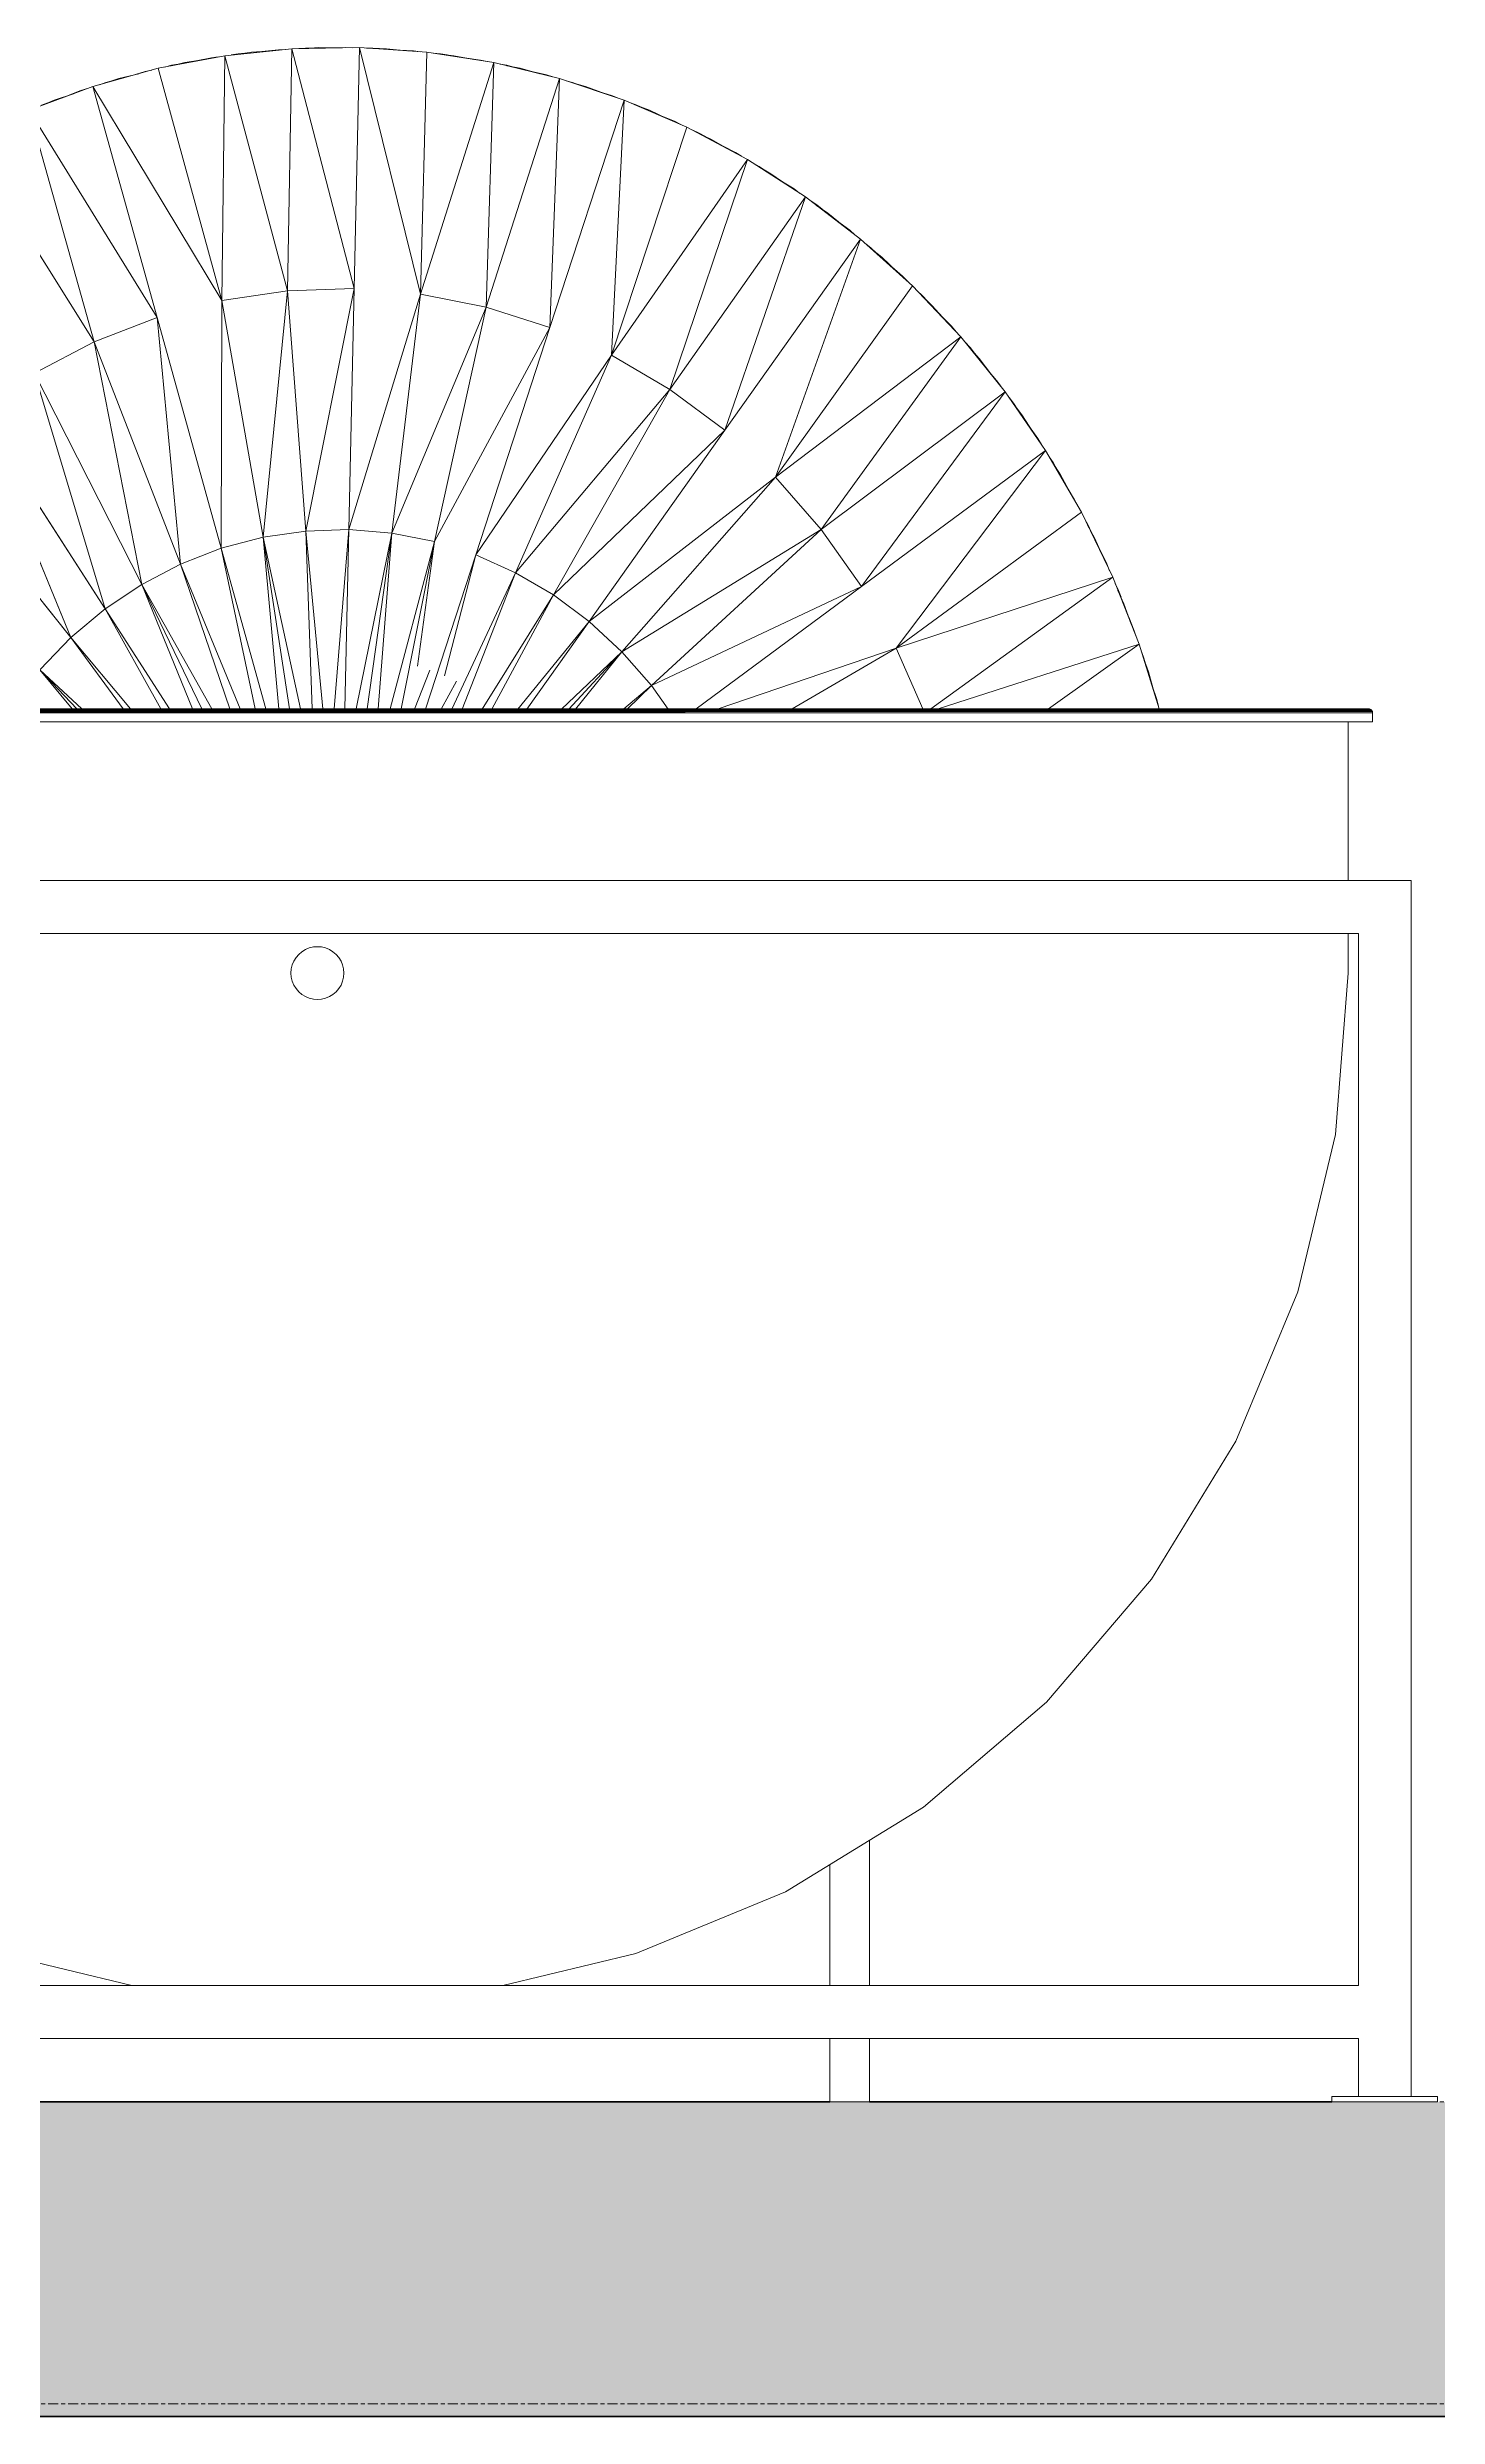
# Model space of a CAD drawing. Header units: centimetres. Extents: x 710 to 12582, y -437 to 1921.
# Drawn here: x 1949.2 to 2170.1, y 44 to 420.4 of the extents above; entities that cross this region are included whole.
import ezdxf

# ---------------------------------------------------------------- set-up
doc = ezdxf.new("R2010")
doc.units = ezdxf.units.CM
doc.linetypes.add('Centre', pattern=[3.175, 0.635, -0.475, 1.59, -0.475])
for name, color, linetype, lineweight in [('A-FLOR', 7, 'Continuous', 9), ('A-FLOR-LEVL', 7, 'Continuous', 9), ('A-FLOR-PATT', 7, 'Continuous', 35), ('M-EQPM', 7, 'Continuous', 9)]:
    doc.layers.add(name, color=color, linetype=linetype, lineweight=lineweight)
doc.styles.add('Arial', font='arial.ttf', dxfattribs={"height": 0.084})

# ---------------------------------------------------------------- blocks, each defined once
blk = doc.blocks.new('PQ_RVR_EST-01_ZZ_ZZ_MO_T_A_rvt-1-Sección 4')
at = {"layer": 'A-FLOR-PATT', "lineweight": 9, "true_color": 0x9a9a9a}
blk.add_hatch(color=253, dxfattribs=at).paths.add_polyline_path([(6813.97, 44), (6815.08, 44), (6815.08, 94), (3797.22, 94), (3797.22, 93.83), (3792.18, 93.83), (3792.18, 94), (3778.93, 94), (3778.93, 93.83), (3773.89, 93.83), (3773.89, 94), (3758.58, 94), (3758.58, 93.83), (3753.54, 93.83), (3753.54, 94), (3740.29, 94), (3740.29, 93.83), (3735.25, 93.83), (3735.25, 94), (1308.34, 94), (1308.34, 44), (6713.97, 44)])
at = {"layer": 'A-FLOR', "lineweight": 35}
for p, q in [((2073.58, 94), (1830.95, 94)), ((2153.34, 94), (2079.88, 94)), ((1308.34, 44), (6713.97, 44))]:
    blk.add_line(p, q, dxfattribs=at)
blk = doc.blocks.new('EQ-01-005 - EQ-01-005_dwg_Agrupar_797-1507035-Sección 4')
at = {"layer": 'M-EQPM', "color": 251, "true_color": 0x666666}
for p, q in [((2079.88, 135.59), (2079.88, 112.48)), ((2079.88, 135.59), (2079.88, 112.48)), ((2079.88, 135.59), (2079.88, 112.48)), ((2073.58, 131.73), (2073.58, 112.48)), ((2073.58, 131.73), (2073.58, 112.48)), ((2073.58, 112.48), (2073.58, 131.73)), ((2073.58, 104.08), (2073.58, 94)), ((2073.58, 104.08), (2073.58, 94)), ((2079.88, 104.08), (2079.88, 94)), ((2079.88, 104.08), (2079.88, 94)), ((2079.88, 104.08), (2079.88, 94)), ((2079.88, 94), (2073.58, 94)), ((2079.88, 94), (2073.58, 94))]:
    blk.add_line(p, q, dxfattribs=at)
at = {"layer": 'M-EQPM', "color": 251, "true_color": 0x666666, "flags": 128}
blk.add_lwpolyline([(2079.88, 94), (2073.58, 94), (2073.58, 104.08)], dxfattribs=at)
blk = doc.blocks.new('EQ-01-005 - EQ-01-005_dwg_Agrupar_356-1507029-Sección 4')
at = {"layer": 'M-EQPM', "color": 251, "true_color": 0x656565}
for p, q in [((2165.94, 288.04), (1818.35, 288.04)), ((2165.94, 288.04), (1818.35, 288.04)), ((2165.94, 288.04), (2165.94, 94.84)), ((2165.94, 94.84), (2165.94, 288.04)), ((2157.54, 279.64), (1826.75, 279.64)), ((2157.54, 112.48), (2157.54, 279.64)), ((2157.54, 279.64), (2157.54, 112.48)), ((2157.54, 112.48), (1826.75, 112.48)), ((2157.54, 104.08), (1826.75, 104.08)), ((1826.75, 104.08), (2157.54, 104.08)), ((2157.54, 104.08), (2157.54, 94.84)), ((2157.54, 104.08), (2157.54, 94.84)), ((2170.14, 94.84), (2153.34, 94.84)), ((2153.34, 94.84), (2153.34, 94)), ((2153.34, 94.84), (2170.14, 94.84)), ((2170.14, 94.84), (2170.14, 94)), ((2153.34, 94), (2170.14, 94)), ((2153.34, 94), (2170.14, 94))]:
    blk.add_line(p, q, dxfattribs=at)
at = {"layer": 'M-EQPM', "color": 251, "true_color": 0x656565, "flags": 128}
for points in [[(2165.94, 94.84), (2165.94, 288.04), (1818.35, 288.04), (1818.35, 94.84)], [(1826.75, 112.48), (2157.54, 112.48), (1826.75, 112.48), (1826.75, 279.64), (2157.54, 279.64), (2157.54, 112.48)], [(2157.54, 279.64), (1826.75, 279.64), (1826.75, 112.48)], [(1826.75, 104.08), (1826.75, 94.84), (1826.75, 104.08), (2157.54, 104.08), (2157.54, 94.84)], [(2170.14, 94), (2170.14, 94.84), (2153.34, 94.84), (2153.34, 94)], [(2153.34, 94.84), (2153.34, 94), (2170.14, 94), (2170.14, 94.84)]]:
    blk.add_lwpolyline(points, dxfattribs=at)
blk = doc.blocks.new('EQ-01-005 - EQ-01-005_dwg_Agrupar_357-1507030-Sección 4')
at = {"layer": 'M-EQPM', "color": 253, "true_color": 0x999999}
for p, q in [((2159.13, 315.34), (1896.67, 315.34)), ((1896.67, 315.34), (2159.13, 315.34)), ((2159.24, 315.33), (1896.67, 315.33)), ((2159.34, 315.31), (1896.67, 315.31)), ((2159.44, 315.27), (1896.67, 315.27)), ((2159.53, 315.21), (1896.67, 315.21)), ((2159.13, 315.17), (1896.67, 315.17)), ((2159.61, 315.14), (1896.67, 315.14)), ((2159.68, 315.06), (1896.67, 315.06)), ((2159.73, 314.97), (1896.67, 314.97)), ((2159.77, 314.88), (1896.67, 314.88)), ((2159.81, 314.67), (1896.67, 314.83)), ((2159.81, 314.67), (1896.67, 314.75)), ((2159.81, 314.67), (1896.67, 314.67)), ((1896.67, 313.24), (2159.81, 313.24)), ((2155.94, 313.24), (2155.94, 288.04)), ((2155.94, 313.24), (2155.94, 288.04)), ((2155.94, 313.24), (2155.94, 288.04)), ((2159.24, 315.33), (2159.13, 315.34)), ((2159.19, 315.17), (2159.13, 315.17)), ((2159.19, 315.17), (2159.24, 315.16)), ((2159.34, 315.31), (2159.24, 315.33)), ((2159.24, 315.33), (2159.34, 315.31)), ((2159.44, 315.27), (2159.34, 315.31)), ((2159.53, 315.21), (2159.44, 315.27)), ((2159.61, 315.14), (2159.53, 315.21)), ((2159.68, 315.06), (2159.61, 315.14)), ((2159.61, 315.14), (2159.68, 315.06)), ((2159.73, 314.97), (2159.68, 315.06)), ((2159.68, 315.06), (2159.73, 314.97)), ((2159.77, 314.88), (2159.73, 314.97)), ((2159.73, 314.97), (2159.77, 314.88)), ((2159.8, 314.77), (2159.77, 314.88)), ((2159.81, 314.67), (2159.77, 314.88)), ((2159.77, 314.88), (2159.8, 314.77)), ((2159.8, 314.77), (2159.81, 314.67)), ((2159.8, 314.77), (2159.81, 314.67)), ((2159.81, 314.67), (2159.81, 313.24)), ((2159.81, 313.24), (2159.81, 314.67)), ((2155.94, 279.64), (2155.94, 273.34)), ((2155.94, 279.64), (2155.94, 273.34)), ((1988.4, 275.25), (1988.15, 274.64)), ((1988.15, 274.64), (1988.4, 275.25)), ((1988.74, 275.81), (1988.4, 275.25)), ((1988.74, 275.81), (1988.4, 275.25)), ((1989.17, 276.31), (1988.74, 275.81)), ((1989.67, 276.74), (1989.17, 276.31)), ((1989.17, 276.31), (1989.67, 276.74)), ((1989.67, 276.74), (1989.17, 276.31)), ((1990.24, 277.08), (1989.67, 276.74)), ((1990.84, 277.33), (1990.24, 277.08)), ((1990.24, 277.08), (1990.84, 277.33)), ((1990.84, 277.33), (1990.24, 277.08)), ((1991.49, 277.49), (1990.84, 277.33)), ((1992.14, 277.54), (1991.49, 277.49)), ((1992.14, 277.54), (1991.49, 277.49)), ((1991.49, 277.49), (1992.14, 277.54)), ((1992.8, 277.49), (1992.14, 277.54)), ((1993.44, 277.33), (1992.8, 277.49)), ((1994.05, 277.08), (1993.44, 277.33)), ((1993.44, 277.33), (1994.05, 277.08)), ((1994.61, 276.74), (1994.05, 277.08)), ((1995.11, 276.31), (1994.61, 276.74)), ((1995.11, 276.31), (1994.61, 276.74)), ((1994.61, 276.74), (1995.11, 276.31)), ((1995.54, 275.81), (1995.11, 276.31)), ((1995.89, 275.25), (1995.54, 275.81)), ((1996.14, 274.64), (1995.89, 275.25)), ((1987.99, 274), (1987.94, 273.34)), ((1987.99, 272.68), (1987.94, 273.34)), ((1987.99, 272.68), (1987.94, 273.34)), ((1988.15, 274.64), (1987.99, 274)), ((1987.99, 274), (1988.15, 274.64)), ((1987.99, 272.68), (1988.15, 272.04)), ((1988.15, 272.04), (1988.4, 271.43)), ((1988.4, 271.43), (1988.15, 272.04)), ((1988.4, 271.43), (1988.74, 270.87)), ((1995.54, 270.87), (1995.89, 271.43)), ((1995.89, 271.43), (1996.14, 272.04)), ((1996.14, 272.04), (1995.89, 271.43)), ((1996.29, 274), (1996.14, 274.64)), ((1996.14, 272.04), (1996.29, 272.68)), ((1996.34, 273.34), (1996.29, 274)), ((1996.29, 274), (1996.34, 273.34)), ((1996.34, 273.34), (1996.29, 272.68)), ((1996.34, 273.34), (1996.29, 272.68)), ((2155.94, 273.34), (2153.93, 247.72)), ((2153.93, 247.72), (2155.94, 273.34)), ((1988.74, 270.87), (1989.17, 270.37)), ((1989.17, 270.37), (1989.67, 269.94)), ((1989.67, 269.94), (1989.17, 270.37)), ((1989.67, 269.94), (1990.24, 269.6)), ((1990.24, 269.6), (1990.84, 269.35)), ((1990.84, 269.35), (1990.24, 269.6)), ((1990.84, 269.35), (1991.49, 269.19)), ((1991.49, 269.19), (1992.14, 269.14)), ((1992.14, 269.14), (1991.49, 269.19)), ((1992.14, 269.14), (1992.8, 269.19)), ((1992.8, 269.19), (1993.44, 269.35)), ((1992.8, 269.19), (1993.44, 269.35)), ((1993.44, 269.35), (1994.05, 269.6)), ((1993.44, 269.35), (1994.05, 269.6)), ((1994.05, 269.6), (1994.61, 269.94)), ((1994.61, 269.94), (1995.11, 270.37)), ((1995.11, 270.37), (1995.54, 270.87)), ((1995.11, 270.37), (1995.54, 270.87)), ((1995.54, 270.87), (1995.11, 270.37)), ((2153.93, 247.72), (2147.93, 222.72)), ((2147.93, 222.72), (2153.93, 247.72)), ((2147.93, 222.72), (2138.09, 198.98)), ((2147.93, 222.72), (2138.09, 198.98)), ((2138.09, 198.98), (2124.66, 177.06)), ((2138.09, 198.98), (2124.66, 177.06)), ((2107.97, 157.52), (2124.66, 177.06)), ((2124.66, 177.06), (2107.97, 157.52)), ((2107.97, 157.52), (2088.42, 140.82)), ((2107.97, 157.52), (2088.42, 140.82)), ((2066.51, 127.39), (2088.42, 140.82)), ((2088.42, 140.82), (2066.51, 127.39)), ((2066.51, 127.39), (2042.76, 117.56)), ((2066.51, 127.39), (2042.76, 117.56)), ((1941.53, 117.56), (1962.67, 112.48)), ((1962.67, 112.48), (1941.53, 117.56)), ((2042.76, 117.56), (2021.61, 112.48)), ((2042.76, 117.56), (2021.61, 112.48))]:
    blk.add_line(p, q, dxfattribs=at)
at = {"layer": 'M-EQPM', "color": 253, "true_color": 0x999999, "flags": 128}
for points in [[(2159.13, 315.34), (1896.67, 315.34), (2159.53, 315.21)], [(2159.13, 315.34), (2159.24, 315.33), (2159.34, 315.31), (1896.67, 315.31), (2159.34, 315.31)], [(2159.81, 313.24), (2159.81, 314.67), (2159.77, 314.88), (1896.67, 314.88), (2159.77, 314.88), (2159.73, 314.97), (1896.67, 314.97), (2159.73, 314.97), (2159.68, 315.06), (1896.67, 315.06), (2159.68, 315.06), (2159.61, 315.14), (1896.67, 315.14), (2159.61, 315.14), (2159.53, 315.21), (1896.67, 315.21), (2159.53, 315.21), (2159.44, 315.27), (1896.67, 315.27), (2159.44, 315.27), (2159.34, 315.31)], [(1896.67, 314.67), (2159.81, 314.67), (2130.08, 314.67)], [(2023.16, 314.67), (2159.81, 314.67), (1896.67, 314.67)], [(2130.08, 314.67), (2159.81, 314.67), (2023.16, 314.67)], [(2159.34, 315.31), (2159.44, 315.27), (2159.13, 315.34), (2159.53, 315.21)], [(1962.67, 112.48), (1941.53, 117.56), (1917.78, 127.39), (1895.86, 140.82), (1876.32, 157.52), (1859.63, 177.06), (1846.2, 198.98), (1836.36, 222.72), (1830.36, 247.72), (1828.34, 273.34), (1828.34, 279.64)], [(2155.94, 279.64), (2155.94, 273.34), (2153.93, 247.72), (2147.93, 222.72), (2138.09, 198.98), (2124.66, 177.06), (2107.97, 157.52), (2088.42, 140.82), (2066.51, 127.39), (2042.76, 117.56), (2021.61, 112.48)], [(1988.74, 275.81), (1988.4, 275.25), (1988.15, 274.64)], [(1993.44, 277.33), (1992.8, 277.49), (1992.14, 277.54), (1992.8, 277.49)], [(1994.05, 277.08), (1993.44, 277.33), (1992.8, 277.49)], [(1995.89, 275.25), (1995.54, 275.81), (1995.11, 276.31), (1995.54, 275.81)], [(1995.89, 275.25), (1996.14, 274.64), (1995.89, 275.25), (1995.54, 275.81)], [(1988.15, 274.64), (1987.99, 274), (1987.94, 273.34)], [(1987.99, 274), (1987.94, 273.34), (1987.99, 272.68), (1988.15, 272.04), (1987.99, 272.68)], [(1988.15, 272.04), (1988.4, 271.43), (1988.74, 270.87)], [(1988.4, 271.43), (1988.74, 270.87), (1989.17, 270.37), (1988.74, 270.87)], [(1995.89, 271.43), (1996.14, 272.04), (1996.29, 272.68)], [(1996.14, 272.04), (1996.29, 272.68), (1996.34, 273.34), (1996.29, 274), (1996.14, 274.64), (1996.29, 274)], [(1989.17, 270.37), (1989.67, 269.94), (1990.24, 269.6)], [(1989.67, 269.94), (1990.24, 269.6), (1990.84, 269.35)], [(1991.49, 269.19), (1990.84, 269.35), (1991.49, 269.19), (1992.14, 269.14)], [(1994.05, 269.6), (1993.44, 269.35), (1992.8, 269.19)]]:
    blk.add_lwpolyline(points, dxfattribs=at)
for points in [[(2159.24, 315.33), (1896.67, 315.33)], [(2159.81, 313.24), (1896.67, 313.24)], [(1988.74, 275.81), (1989.17, 276.31)], [(1989.67, 276.74), (1990.24, 277.08)], [(1991.49, 277.49), (1990.84, 277.33)], [(1994.61, 276.74), (1994.05, 277.08)], [(1995.54, 270.87), (1995.89, 271.43)], [(1992.8, 269.19), (1992.14, 269.14)], [(1994.61, 269.94), (1994.05, 269.6)], [(1994.61, 269.94), (1995.11, 270.37)]]:
    blk.add_lwpolyline(points, close=True, dxfattribs=at)
blk = doc.blocks.new('EQ-01-005 - EQ-01-005_dwg_Agrupar_1041-1507032-Sección 4')
at = {"layer": 'M-EQPM', "color": 251, "true_color": 0x656565}
for p, q in [((1966.84, 417.09), (1977.41, 419.1)), ((1968.94, 417.49), (1971.05, 418)), ((1971.05, 418), (1974.26, 418.5)), ((1973.16, 418.33), (1975.29, 418.77)), ((1975.29, 418.77), (1976.37, 418.9)), ((1976.93, 380.22), (1977.41, 419.1)), ((1977.41, 419.1), (1988.09, 420.2)), ((1987.41, 381.76), (1977.41, 419.1)), ((1978.45, 419.21), (1979.54, 419.39)), ((1979.54, 419.39), (1980.63, 419.49)), ((1979.55, 419.32), (1981.67, 419.65)), ((1981.67, 419.65), (1984.87, 419.87)), ((1983.82, 419.79), (1985.95, 420.05)), ((1985.95, 420.05), (1987.01, 420.09)), ((1987.41, 381.76), (1988.09, 420.2)), ((1988.09, 420.2), (1998.82, 420.38)), ((1988.09, 420.2), (1997.98, 382.09)), ((1989.19, 420.22), (1990.24, 420.31)), ((1990.24, 420.31), (1991.29, 420.31)), ((1990.26, 420.23), (1992.38, 420.38)), ((1992.38, 420.38), (1995.58, 420.33)), ((1994.55, 420.34), (1996.68, 420.42)), ((1996.68, 420.42), (1997.72, 420.36)), ((1997.15, 343.8), (1998.82, 420.38)), ((1997.98, 382.09), (1998.82, 420.38)), ((1998.82, 420.38), (2009.53, 419.65)), ((1998.82, 420.38), (2008.53, 381.21)), ((1999.93, 420.31), (2000.97, 420.31)), ((2000.97, 420.31), (2002.01, 420.22)), ((2000.97, 420.24), (2003.11, 420.2)), ((2003.11, 420.2), (2006.34, 419.87)), ((2005.25, 419.98), (2007.4, 419.87)), ((2007.4, 419.87), (2008.49, 419.72)), ((2008.53, 381.21), (2009.53, 419.65)), ((2008.53, 381.21), (2020.15, 418)), ((2009.53, 419.65), (2020.15, 418)), ((2010.56, 419.49), (2011.67, 419.39)), ((2011.64, 419.32), (2013.8, 419.1)), ((2011.67, 419.39), (2012.75, 419.21)), ((2013.8, 419.1), (2016.99, 418.49)), ((2015.89, 418.7), (2018.04, 418.41)), ((2018.04, 418.41), (2019.11, 418.16)), ((2018.94, 379.15), (2020.15, 418)), ((2030.62, 415.46), (2020.15, 418)), ((1946.31, 410.42), (1956.45, 414.2)), ((1956.45, 414.2), (1966.84, 417.09)), ((1966.65, 377.51), (1956.45, 414.2)), ((1956.45, 414.2), (1976.93, 380.22)), ((1957.52, 414.49), (1958.51, 414.84)), ((1958.51, 414.84), (1959.53, 415.11)), ((1958.53, 414.78), (1960.58, 415.46)), ((1960.58, 415.46), (1963.75, 416.23)), ((1962.68, 415.97), (1964.75, 416.59)), ((1964.75, 416.59), (1965.83, 416.81)), ((1976.93, 380.22), (1966.84, 417.09)), ((1967.87, 417.29), (1968.94, 417.57)), ((1968.94, 417.57), (1970.03, 417.76)), ((2018.94, 379.15), (2030.62, 415.46)), ((2021.18, 417.75), (2022.26, 417.57)), ((2022.25, 417.49), (2024.36, 417.09)), ((2022.26, 417.57), (2023.33, 417.29)), ((2027.46, 416.23), (2024.36, 417.09)), ((2026.44, 416.51), (2028.55, 416.04)), ((2029.56, 415.72), (2028.55, 416.04)), ((2030.62, 415.46), (2029.09, 375.91)), ((2030.62, 415.46), (2040.88, 412.03)), ((2031.68, 415.11), (2032.69, 414.84)), ((2033.7, 414.49), (2032.69, 414.84)), ((2034.75, 414.19), (2032.69, 414.77)), ((2034.75, 414.19), (2037.78, 413.07)), ((1956.69, 373.64), (1946.31, 410.42)), ((1946.31, 410.42), (1966.65, 377.51)), ((1948.31, 411.24), (1949.32, 411.59)), ((1948.35, 411.18), (1950.33, 412.03)), ((1950.33, 412.03), (1953.38, 413.05)), ((1952.4, 412.72), (1954.4, 413.51)), ((1954.4, 413.51), (1955.41, 413.81)), ((2029.09, 375.91), (2040.88, 412.03)), ((2038.85, 412.79), (2036.8, 413.43)), ((2038.85, 412.79), (2039.83, 412.38)), ((2040.88, 412.03), (2038.86, 371.54)), ((2040.88, 412.03), (2050.84, 407.74)), ((2042.89, 411.24), (2041.9, 411.59)), ((2042.87, 411.17), (2044.9, 410.42)), ((2042.89, 411.24), (2043.86, 410.8)), ((2044.9, 410.42), (2047.88, 409.02)), ((2038.86, 371.54), (2050.84, 407.74)), ((2046.87, 409.49), (2048.88, 408.67)), ((2048.88, 408.67), (2049.87, 408.16)), ((2050.84, 407.74), (2060.47, 402.61)), ((2051.78, 407.24), (2052.8, 406.78)), ((2052.76, 406.72), (2054.74, 405.78)), ((2052.8, 406.78), (2053.78, 406.24)), ((1956.69, 373.64), (1936.47, 405.78)), ((2054.74, 405.78), (2057.6, 404.14)), ((2056.62, 404.7), (2058.58, 403.7)), ((2058.58, 403.7), (2059.52, 403.11)), ((2038.86, 371.54), (2060.47, 402.61)), ((2048.16, 366.08), (2060.47, 402.61)), ((2069.69, 396.67), (2060.47, 402.61)), ((2061.37, 402.03), (2062.35, 401.48)), ((2062.32, 401.42), (2064.21, 400.33)), ((2062.35, 401.48), (2063.28, 400.86)), ((2066.91, 398.46), (2064.21, 400.33)), ((2066.02, 399.08), (2067.88, 397.92)), ((2048.16, 366.08), (2069.69, 396.67)), ((2069.69, 396.67), (2056.88, 359.6)), ((2068.75, 397.28), (2067.88, 397.92)), ((2069.69, 396.67), (2078.45, 389.97)), ((2070.59, 395.99), (2071.48, 395.39)), ((2073.25, 394.08), (2071.46, 395.32)), ((2072.33, 394.72), (2071.48, 395.39)), ((2073.25, 394.08), (2075.8, 392)), ((2076.74, 391.37), (2074.98, 392.67)), ((2056.88, 359.6), (2078.45, 389.97)), ((2078.45, 389.97), (2064.91, 352.16)), ((2076.74, 391.37), (2077.56, 390.66)), ((2078.45, 389.97), (2086.7, 382.54)), ((2080.14, 388.54), (2079.3, 389.21)), ((2080.1, 388.48), (2081.82, 387.08)), ((2080.14, 388.54), (2080.94, 387.8)), ((2081.82, 387.08), (2084.24, 384.75)), ((2083.42, 385.54), (2085.09, 384.08)), ((2085.09, 384.08), (2085.89, 383.27)), ((1976.84, 340.83), (1976.93, 380.22)), ((1976.93, 380.22), (1987.41, 381.76)), ((1976.93, 380.22), (1983.5, 342.59)), ((1983.5, 342.59), (1987.41, 381.76)), ((1987.41, 381.76), (1997.98, 382.09)), ((1987.41, 381.76), (1990.3, 343.58)), ((1990.3, 343.58), (1997.98, 382.09)), ((1997.98, 382.09), (1997.15, 343.8)), ((1997.15, 343.8), (2008.53, 381.21)), ((2008.53, 381.21), (2003.98, 343.23)), ((2008.53, 381.21), (2018.94, 379.15)), ((2064.91, 352.16), (2086.7, 382.54)), ((2086.7, 382.54), (2094.37, 374.43)), ((2087.44, 381.75), (2088.28, 380.97)), ((2088.22, 380.93), (2089.84, 379.37)), ((2088.28, 380.97), (2089.05, 380.13)), ((1956.69, 373.64), (1966.65, 377.51)), ((1970.39, 338.32), (1966.65, 377.51)), ((1966.65, 377.51), (1976.84, 340.83)), ((2003.98, 343.23), (2018.94, 379.15)), ((2018.94, 379.15), (2010.72, 341.89)), ((2018.94, 379.15), (2029.09, 375.91)), ((2089.84, 379.37), (2091.99, 376.96)), ((2091.31, 377.71), (2092.89, 376.1)), ((1947.17, 368.67), (1956.69, 373.64)), ((1964.22, 335.1), (1956.69, 373.64)), ((1956.69, 373.64), (1970.39, 338.32)), ((2010.72, 341.89), (2029.09, 375.91)), ((2029.09, 375.91), (2017.3, 339.79)), ((2064.91, 352.16), (2094.37, 374.43)), ((2072.19, 343.84), (2094.37, 374.43)), ((2092.89, 376.1), (2093.62, 375.23)), ((2101.44, 365.69), (2094.37, 374.43)), ((2095.06, 373.58), (2095.84, 372.73)), ((2095.79, 372.68), (2097.27, 371.01)), ((2095.84, 372.73), (2096.54, 371.83)), ((2017.3, 339.79), (2038.86, 371.54)), ((2038.86, 371.54), (2023.63, 336.96)), ((2038.86, 371.54), (2048.16, 366.08)), ((2099.3, 368.33), (2097.27, 371.01)), ((2098.63, 369.21), (2100.07, 367.49)), ((1958.4, 331.19), (1947.17, 368.67)), ((1947.17, 368.67), (1964.22, 335.1)), ((2023.63, 336.96), (2048.16, 366.08)), ((2048.16, 366.08), (2029.65, 333.42)), ((2048.16, 366.08), (2056.88, 359.6)), ((2072.19, 343.84), (2101.44, 365.69)), ((2101.44, 365.69), (2078.61, 334.75)), ((2100.72, 366.58), (2100.07, 367.49)), ((2101.44, 365.69), (2107.84, 356.38)), ((1952.98, 326.64), (1938.17, 362.64)), ((1938.17, 362.64), (1958.4, 331.19)), ((2102.09, 364.74), (2102.77, 363.87)), ((2104.08, 362.03), (2102.73, 363.81)), ((2103.35, 363), (2102.77, 363.87)), ((2104.08, 362.03), (2105.9, 359.2)), ((2029.65, 333.42), (2056.88, 359.6)), ((2056.88, 359.6), (2035.3, 329.22)), ((2106.61, 358.28), (2105.31, 360.11)), ((2106.61, 358.28), (2107.18, 357.33)), ((1929.82, 355.62), (1952.98, 326.64)), ((2078.61, 334.75), (2107.84, 356.38)), ((2107.84, 356.38), (2084.11, 324.98)), ((2107.84, 356.38), (2113.54, 346.55)), ((2109.04, 354.45), (2108.43, 355.37)), ((2108.98, 354.41), (2110.21, 352.5)), ((2109.04, 354.45), (2109.58, 353.48)), ((2035.3, 329.22), (2064.91, 352.16)), ((2064.91, 352.16), (2040.51, 324.4)), ((2064.91, 352.16), (2072.19, 343.84)), ((2110.21, 352.5), (2111.84, 349.47)), ((2111.29, 350.5), (2112.46, 348.55)), ((2084.11, 324.98), (2113.54, 346.55)), ((2112.46, 348.55), (2112.98, 347.51)), ((2113.54, 346.55), (2118.51, 336.26)), ((1976.84, 340.83), (1983.5, 342.59)), ((1983.5, 342.59), (1990.3, 343.58)), ((1987.7, 315.31), (1983.5, 342.59)), ((1986.01, 315.31), (1983.5, 342.59)), ((1989.43, 315.31), (1983.5, 342.59)), ((1990.3, 343.58), (1997.15, 343.8)), ((1993.01, 315.31), (1990.3, 343.58)), ((1991.28, 315.31), (1990.3, 343.58)), ((1994.78, 315.31), (1997.15, 343.8)), ((1996.52, 315.31), (1997.15, 343.8)), ((1997.15, 343.8), (2003.98, 343.23)), ((1998.3, 315.31), (2003.98, 343.23)), ((2000.05, 315.31), (2003.98, 343.23)), ((2001.79, 315.31), (2003.98, 343.23)), ((2003.98, 343.23), (2010.72, 341.89)), ((2040.51, 324.4), (2072.19, 343.84)), ((2072.19, 343.84), (2045.22, 319.02)), ((2072.19, 343.84), (2078.61, 334.75)), ((2114.02, 345.55), (2114.6, 344.52)), ((2114.53, 344.5), (2115.62, 342.48)), ((2114.6, 344.52), (2115.09, 343.46)), ((1970.39, 338.32), (1976.84, 340.83)), ((1983.94, 315.31), (1976.84, 340.83)), ((1982.27, 315.31), (1976.84, 340.83)), ((2003.7, 315.31), (2010.72, 341.89)), ((2005.43, 315.31), (2010.72, 341.89)), ((2008.02, 322.1), (2010.72, 341.89)), ((2009.29, 315.27), (2017.3, 339.79)), ((2012.31, 320.59), (2017.3, 339.79)), ((2017.3, 339.79), (2023.63, 336.96)), ((2115.62, 342.48), (2117.03, 339.33)), ((2116.55, 340.41), (2117.58, 338.35)), ((1958.4, 331.19), (1964.22, 335.1)), ((1964.22, 335.1), (1970.39, 338.32)), ((1975.36, 315.31), (1964.22, 335.1)), ((1973.76, 315.31), (1964.22, 335.1)), ((1972.28, 315.31), (1964.22, 335.1)), ((1979.88, 315.31), (1970.39, 338.32)), ((1978.24, 315.31), (1970.39, 338.32)), ((2013.52, 315.27), (2023.63, 336.96)), ((2015.14, 315.27), (2023.63, 336.96)), ((2023.63, 336.96), (2029.65, 333.42)), ((2084.11, 324.98), (2118.51, 336.26)), ((2089.6, 315.33), (2118.51, 336.26)), ((2117.58, 338.35), (2118.02, 337.27)), ((2122.72, 325.58), (2118.51, 336.26)), ((2118.92, 335.22), (2119.41, 334.15)), ((2018.32, 315.27), (2029.65, 333.42)), ((2019.87, 315.27), (2029.65, 333.42)), ((2029.65, 333.42), (2035.3, 329.22)), ((2045.22, 319.02), (2078.61, 334.75)), ((2078.61, 334.75), (2052.33, 315.31)), ((2119.35, 334.12), (2120.28, 332.03)), ((2119.41, 334.15), (2119.83, 333.06)), ((2121.45, 328.8), (2120.28, 332.03)), ((1952.98, 326.64), (1958.4, 331.19)), ((1968.61, 315.31), (1958.4, 331.19)), ((1967.24, 315.31), (1958.4, 331.19)), ((2023.96, 315.27), (2035.3, 329.22)), ((2025.39, 315.27), (2035.3, 329.22)), ((2035.3, 329.22), (2040.51, 324.4)), ((2121.06, 329.87), (2121.94, 327.74)), ((2122.29, 326.67), (2121.94, 327.74)), ((1948.04, 321.51), (1952.98, 326.64)), ((1962.46, 315.31), (1952.98, 326.64)), ((1961.27, 315.31), (1952.98, 326.64)), ((2030.93, 315.27), (2040.51, 324.4)), ((2032.11, 315.27), (2040.51, 324.4)), ((2033.16, 315.27), (2040.51, 324.4)), ((2040.51, 324.4), (2045.22, 319.02)), ((2055.84, 315.33), (2084.11, 324.98)), ((2084.11, 324.98), (2067.58, 315.33)), ((2084.11, 324.98), (2088.35, 315.31)), ((2090.8, 315.33), (2122.72, 325.58)), ((2122.72, 325.58), (2108.3, 315.33)), ((2122.72, 325.58), (2125.9, 315.31)), ((2123.07, 324.45), (2123.46, 323.4)), ((1954.73, 315.31), (1948.04, 321.51)), ((1953.9, 315.31), (1948.04, 321.51)), ((1953.18, 315.31), (1948.04, 321.51)), ((2007.57, 315.29), (2010.02, 321.46)), ((2124.18, 321.21), (2123.4, 323.36)), ((2123.78, 322.32), (2123.46, 323.4)), ((2124.18, 321.21), (2125.1, 317.9)), ((2011.82, 315.27), (2014.24, 319.72)), ((2040.81, 315.31), (2045.22, 319.02)), ((2041.35, 315.29), (2045.22, 319.02)), ((2045.22, 319.02), (2047.85, 315.29)), ((2125.51, 316.8), (2124.8, 318.97)), ((2125.51, 316.8), (2125.78, 315.7))]:
    blk.add_line(p, q, dxfattribs=at)
at = {"layer": 'M-EQPM', "color": 136, "true_color": 0x007f7f}
for p, q in [((1968.94, 417.49), (1971.05, 418)), ((1974.26, 418.5), (1971.05, 418)), ((1973.16, 418.33), (1975.29, 418.77)), ((1975.29, 418.77), (1976.37, 418.9)), ((1981.67, 419.65), (1979.55, 419.32)), ((1984.87, 419.87), (1981.67, 419.65)), ((1983.82, 419.79), (1985.95, 420.05)), ((1985.95, 420.05), (1987.01, 420.09)), ((1990.24, 420.31), (1989.19, 420.22)), ((1990.24, 420.31), (1991.29, 420.31)), ((1992.38, 420.38), (1990.26, 420.23)), ((1992.38, 420.38), (1995.58, 420.33)), ((1994.55, 420.34), (1996.68, 420.42)), ((1996.68, 420.42), (1997.72, 420.36)), ((1999.95, 420.31), (2000.97, 420.31)), ((2002.01, 420.22), (2000.97, 420.31)), ((2000.97, 420.24), (2003.11, 420.2)), ((2006.34, 419.87), (2003.11, 420.2)), ((2005.25, 419.98), (2007.4, 419.87)), ((2007.4, 419.87), (2008.49, 419.72)), ((2011.67, 419.39), (2010.56, 419.49)), ((2013.8, 419.1), (2011.64, 419.32)), ((2011.67, 419.39), (2012.75, 419.21)), ((2013.8, 419.1), (2016.99, 418.49)), ((2015.89, 418.7), (2018.04, 418.41)), ((2018.04, 418.41), (2019.11, 418.16)), ((1958.51, 414.84), (1957.52, 414.49)), ((1958.51, 414.84), (1959.53, 415.11)), ((1960.58, 415.46), (1958.53, 414.78)), ((1960.58, 415.46), (1963.75, 416.23)), ((1962.68, 415.97), (1964.75, 416.59)), ((1964.75, 416.59), (1965.83, 416.81)), ((1967.87, 417.29), (1968.94, 417.57)), ((1970.03, 417.76), (1968.94, 417.57)), ((2021.18, 417.75), (2022.26, 417.57)), ((2022.25, 417.49), (2024.36, 417.09)), ((2023.33, 417.29), (2022.26, 417.57)), ((2024.36, 417.09), (2027.46, 416.23)), ((2026.44, 416.51), (2028.55, 416.04)), ((2029.56, 415.72), (2028.55, 416.04)), ((2032.69, 414.84), (2031.68, 415.11)), ((2033.7, 414.49), (2032.69, 414.84)), ((2032.69, 414.77), (2034.75, 414.19)), ((2037.78, 413.07), (2034.75, 414.19)), ((1949.32, 411.59), (1948.31, 411.24)), ((1948.35, 411.18), (1950.33, 412.03)), ((1953.38, 413.05), (1950.33, 412.03)), ((1954.4, 413.51), (1952.4, 412.72)), ((1954.4, 413.51), (1955.41, 413.81)), ((2038.85, 412.79), (2036.8, 413.43)), ((2038.85, 412.79), (2039.83, 412.38)), ((2042.89, 411.24), (2041.9, 411.59)), ((2044.9, 410.42), (2042.87, 411.17)), ((2042.89, 411.24), (2043.86, 410.8)), ((2044.9, 410.42), (2047.88, 409.02)), ((2046.87, 409.49), (2048.88, 408.67)), ((2048.88, 408.67), (2049.87, 408.16)), ((2051.78, 407.24), (2052.8, 406.78)), ((2052.76, 406.72), (2054.74, 405.78)), ((2052.8, 406.78), (2053.78, 406.24)), ((2057.6, 404.14), (2054.74, 405.78)), ((2056.62, 404.7), (2058.58, 403.7)), ((2058.58, 403.7), (2059.52, 403.11)), ((2061.37, 402.03), (2062.35, 401.48)), ((2064.21, 400.33), (2062.32, 401.42)), ((2062.35, 401.48), (2063.28, 400.86)), ((2066.91, 398.46), (2064.21, 400.33)), ((2066.02, 399.08), (2067.88, 397.92)), ((2068.75, 397.28), (2067.88, 397.92)), ((2070.59, 395.99), (2071.48, 395.39)), ((2073.25, 394.08), (2071.46, 395.32)), ((2072.33, 394.72), (2071.48, 395.39)), ((2073.25, 394.08), (2075.8, 392)), ((2076.74, 391.37), (2074.98, 392.67)), ((2076.74, 391.37), (2077.56, 390.66)), ((2080.14, 388.54), (2079.3, 389.21)), ((2080.1, 388.48), (2081.82, 387.08)), ((2080.14, 388.54), (2080.94, 387.8)), ((2084.24, 384.75), (2081.82, 387.08)), ((2083.42, 385.54), (2085.09, 384.08)), ((2085.09, 384.08), (2085.89, 383.27)), ((2087.44, 381.75), (2088.28, 380.97)), ((2089.84, 379.37), (2088.22, 380.93)), ((2088.28, 380.97), (2089.05, 380.13)), ((2091.99, 376.96), (2089.84, 379.37)), ((2091.31, 377.71), (2092.89, 376.1)), ((2092.89, 376.1), (2093.62, 375.23)), ((2095.06, 373.58), (2095.84, 372.73)), ((2097.27, 371.01), (2095.79, 372.68)), ((2095.84, 372.73), (2096.54, 371.83)), ((2099.3, 368.33), (2097.27, 371.01)), ((2098.63, 369.21), (2100.07, 367.49)), ((2100.07, 367.49), (2100.72, 366.58)), ((2102.09, 364.74), (2102.77, 363.87)), ((2104.08, 362.03), (2102.73, 363.81)), ((2102.77, 363.87), (2103.35, 363)), ((2104.08, 362.03), (2105.9, 359.19)), ((2105.31, 360.11), (2106.61, 358.28)), ((2106.61, 358.28), (2107.18, 357.33)), ((2108.43, 355.37), (2109.04, 354.45)), ((2108.98, 354.41), (2110.21, 352.5)), ((2109.04, 354.45), (2109.58, 353.48)), ((2111.84, 349.47), (2110.21, 352.5)), ((2111.29, 350.5), (2112.46, 348.55)), ((2112.46, 348.55), (2112.98, 347.51)), ((1990.3, 343.58), (1983.5, 342.59)), ((1983.5, 342.59), (1989.43, 315.31)), ((1987.7, 315.31), (1983.5, 342.59)), ((1983.5, 342.59), (1989.43, 315.31)), ((1991.28, 315.31), (1990.3, 343.58)), ((2114.02, 345.55), (2114.6, 344.52)), ((2115.62, 342.48), (2114.53, 344.5)), ((2115.09, 343.46), (2114.6, 344.52)), ((2010.72, 341.89), (2003.7, 315.31)), ((2008.02, 322.1), (2010.72, 341.89)), ((2115.62, 342.48), (2117.03, 339.33)), ((2116.55, 340.41), (2117.58, 338.35)), ((1970.39, 338.32), (1979.88, 315.31)), ((1978.24, 315.31), (1970.39, 338.32)), ((2117.58, 338.35), (2118.02, 337.27)), ((2119.41, 334.15), (2118.92, 335.22)), ((2018.32, 315.27), (2029.65, 333.42)), ((2119.35, 334.12), (2120.28, 332.03)), ((2119.83, 333.06), (2119.41, 334.15)), ((2121.45, 328.8), (2120.28, 332.03)), ((2121.06, 329.87), (2121.94, 327.74)), ((2122.29, 326.67), (2121.94, 327.74)), ((1952.98, 326.64), (1948.04, 321.51)), ((1961.27, 315.31), (1952.98, 326.64)), ((1962.46, 315.31), (1952.98, 326.64)), ((1952.98, 326.64), (1962.46, 315.31)), ((2032.11, 315.27), (2040.51, 324.4)), ((2040.51, 324.4), (2033.16, 315.27)), ((2040.51, 324.4), (2033.16, 315.27)), ((2045.22, 319.02), (2040.51, 324.4)), ((2123.46, 323.4), (2123.07, 324.45)), ((1948.04, 321.51), (1954.73, 315.31)), ((1953.9, 315.31), (1948.04, 321.51)), ((1948.04, 321.51), (1954.73, 315.31)), ((2007.57, 315.29), (2010.02, 321.46)), ((2010.02, 321.46), (2007.57, 315.29)), ((2124.18, 321.21), (2123.4, 323.36)), ((2123.78, 322.32), (2123.46, 323.4)), ((2124.18, 321.21), (2125.1, 317.9)), ((2011.82, 315.27), (2014.24, 319.72)), ((2011.82, 315.27), (2014.24, 319.72)), ((2040.81, 315.31), (2045.22, 319.02)), ((2125.51, 316.8), (2124.8, 318.97)), ((2125.51, 316.8), (2125.78, 315.7))]:
    blk.add_line(p, q, dxfattribs=at)
at = {"layer": 'M-EQPM', "color": 136, "true_color": 0x007f7f, "flags": 128}
for points in [[(1947.17, 368.67), (1964.22, 335.1), (1958.4, 331.19), (1947.17, 368.67), (1964.22, 335.1), (1956.69, 373.64), (1970.39, 338.32), (1966.65, 377.51), (1976.84, 340.83), (1966.65, 377.51), (1956.45, 414.2), (1976.93, 380.22), (1976.84, 340.83), (1970.39, 338.32), (1966.65, 377.51), (1956.69, 373.64), (1946.31, 410.42), (1966.65, 377.51), (1956.45, 414.2), (1966.84, 417.09), (1976.93, 380.22), (1977.41, 419.1), (1987.41, 381.76), (1988.09, 420.2), (1977.41, 419.1), (1987.41, 381.76), (1976.93, 380.22)], [(2009.53, 419.65), (1998.82, 420.38), (1997.98, 382.09), (1988.09, 420.2), (1987.41, 381.76), (1997.98, 382.09), (1990.3, 343.58), (1997.15, 343.8), (2008.53, 381.21), (1998.82, 420.38), (1997.98, 382.09), (1997.15, 343.8), (1997.98, 382.09), (1990.3, 343.58), (1987.41, 381.76), (1983.5, 342.59), (1976.93, 380.22), (1976.84, 340.83), (1983.5, 342.59), (1976.93, 380.22), (1977.41, 419.1), (1966.84, 417.09), (1976.93, 380.22), (1956.45, 414.2), (1946.31, 410.42), (1966.65, 377.51), (1956.69, 373.64), (1970.39, 338.32), (1964.22, 335.1), (1956.69, 373.64), (1947.17, 368.67), (1956.69, 373.64), (1936.47, 405.78)], [(1946.31, 410.42), (1956.69, 373.64), (1936.47, 405.78)], [(1976.93, 380.22), (1987.41, 381.76), (1983.5, 342.59), (1990.3, 343.58), (1987.41, 381.76), (1997.98, 382.09), (1988.09, 420.2), (1998.82, 420.38), (2008.53, 381.21), (2009.53, 419.65), (2020.15, 418), (2008.53, 381.21), (2020.15, 418), (2018.94, 379.15), (2030.62, 415.46), (2020.15, 418), (2018.94, 379.15), (2008.53, 381.21), (2009.53, 419.65)], [(1980.63, 419.49), (1979.54, 419.39), (1978.45, 419.21)], [(2064.91, 352.16), (2078.45, 389.97), (2056.88, 359.6), (2035.3, 329.22), (2056.88, 359.6), (2029.65, 333.42), (2048.16, 366.08), (2023.63, 336.96), (2017.3, 339.79), (2038.86, 371.54), (2017.3, 339.79), (2029.09, 375.91), (2040.88, 412.03), (2029.09, 375.91), (2030.62, 415.46), (2018.94, 379.15), (2029.09, 375.91), (2018.94, 379.15), (2010.72, 341.89), (2003.98, 343.23), (2018.94, 379.15), (2008.53, 381.21), (2003.98, 343.23), (1997.15, 343.8), (2008.53, 381.21), (2003.98, 343.23), (2018.94, 379.15), (2010.72, 341.89), (2029.09, 375.91), (2010.72, 341.89), (2008.02, 322.1)], [(2009.29, 315.27), (2017.3, 339.79), (2029.09, 375.91), (2030.62, 415.46), (2040.88, 412.03), (2038.86, 371.54), (2023.63, 336.96), (2038.86, 371.54), (2048.16, 366.08), (2060.47, 402.61), (2069.69, 396.67), (2048.16, 366.08), (2060.47, 402.61), (2038.86, 371.54), (2050.84, 407.74), (2060.47, 402.61), (2038.86, 371.54), (2050.84, 407.74), (2040.88, 412.03), (2038.86, 371.54), (2048.16, 366.08), (2023.63, 336.96), (2029.65, 333.42), (2048.16, 366.08), (2056.88, 359.6), (2069.69, 396.67), (2056.88, 359.6), (2078.45, 389.97), (2086.7, 382.54), (2064.91, 352.16)], [(2064.91, 352.16), (2078.45, 389.97), (2069.69, 396.67), (2048.16, 366.08), (2056.88, 359.6), (2029.65, 333.42), (2035.3, 329.22), (2064.91, 352.16)], [(1929.82, 355.62), (1938.17, 362.64), (1952.98, 326.64), (1958.4, 331.19), (1947.17, 368.67), (1917.95, 394.08), (1938.17, 362.64), (1958.4, 331.19), (1938.17, 362.64), (1952.98, 326.64), (1929.82, 355.62), (1948.04, 321.51), (1922.19, 347.69), (1943.63, 315.84), (1948.04, 321.51), (1922.19, 347.69), (1929.82, 355.62), (1948.04, 321.51), (1952.98, 326.64), (1929.82, 355.62)], [(2067.58, 315.33), (2084.11, 324.98), (2118.51, 336.26), (2113.54, 346.55), (2084.11, 324.98), (2107.84, 356.38), (2101.44, 365.69), (2078.61, 334.75), (2072.19, 343.84), (2045.22, 319.02), (2040.51, 324.4), (2072.19, 343.84), (2064.91, 352.16), (2094.37, 374.43), (2086.7, 382.54), (2064.91, 352.16)], [(2064.91, 352.16), (2094.37, 374.43), (2072.19, 343.84), (2101.44, 365.69), (2094.37, 374.43), (2072.19, 343.84), (2064.91, 352.16), (2040.51, 324.4), (2035.3, 329.22), (2064.91, 352.16), (2040.51, 324.4), (2072.19, 343.84), (2045.22, 319.02), (2078.61, 334.75), (2052.33, 315.31)], [(2047.85, 315.29), (2045.22, 319.02), (2078.61, 334.75), (2072.19, 343.84), (2101.44, 365.69), (2078.61, 334.75), (2107.84, 356.38), (2113.54, 346.55), (2084.11, 324.98), (2088.35, 315.31)], [(2052.33, 315.31), (2078.61, 334.75), (2107.84, 356.38), (2084.11, 324.98), (2055.84, 315.33)], [(1983.94, 315.31), (1976.84, 340.83), (1983.5, 342.59), (1986.01, 315.31)], [(1987.7, 315.31), (1983.5, 342.59), (1986.01, 315.31)], [(1991.28, 315.31), (1990.3, 343.58), (1997.15, 343.8), (1994.78, 315.31)], [(1996.52, 315.31), (1997.15, 343.8), (1994.78, 315.31)], [(1996.52, 315.31), (1997.15, 343.8), (2003.98, 343.23), (1998.3, 315.31)], [(2000.05, 315.31), (2003.98, 343.23), (1998.3, 315.31)], [(2001.79, 315.31), (2003.98, 343.23), (2000.05, 315.31)], [(2001.79, 315.31), (2003.98, 343.23), (2010.72, 341.89), (2005.43, 315.31)], [(1982.27, 315.31), (1976.84, 340.83), (1970.39, 338.32), (1964.22, 335.1), (1975.36, 315.31)], [(1982.27, 315.31), (1976.84, 340.83), (1983.94, 315.31)], [(2005.43, 315.31), (2010.72, 341.89), (2003.7, 315.31)], [(2009.29, 315.27), (2017.3, 339.79), (2012.31, 320.59)], [(2013.52, 315.27), (2023.63, 336.96), (2017.3, 339.79), (2012.31, 320.59)], [(1968.61, 315.31), (1958.4, 331.19), (1964.22, 335.1), (1972.28, 315.31)], [(1973.76, 315.31), (1964.22, 335.1), (1972.28, 315.31)], [(1973.76, 315.31), (1964.22, 335.1), (1975.36, 315.31)], [(1978.24, 315.31), (1970.39, 338.32), (1979.88, 315.31)], [(2013.52, 315.27), (2023.63, 336.96), (2015.14, 315.27)], [(2029.65, 333.42), (2023.63, 336.96), (2015.14, 315.27)], [(2089.6, 315.33), (2118.51, 336.26), (2084.11, 324.98), (2088.35, 315.31)], [(2089.6, 315.33), (2118.51, 336.26), (2122.72, 325.58), (2090.8, 315.33)], [(2018.32, 315.27), (2029.65, 333.42), (2035.3, 329.22), (2023.96, 315.27)], [(1961.27, 315.31), (1952.98, 326.64), (1958.4, 331.19), (1967.24, 315.31)], [(1968.61, 315.31), (1958.4, 331.19), (1967.24, 315.31)], [(2025.39, 315.27), (2035.3, 329.22), (2023.96, 315.27)], [(2025.39, 315.27), (2035.3, 329.22), (2040.51, 324.4), (2030.93, 315.27)], [(2032.11, 315.27), (2040.51, 324.4), (2030.93, 315.27)], [(2067.58, 315.33), (2084.11, 324.98), (2055.84, 315.33)], [(2108.3, 315.33), (2122.72, 325.58), (2090.8, 315.33)], [(2108.3, 315.33), (2122.72, 325.58), (2125.9, 315.31)], [(1944.25, 315.33), (1943.63, 315.84), (1948.04, 321.51), (1953.18, 315.31)], [(1953.9, 315.31), (1948.04, 321.51), (1953.18, 315.31)], [(2040.81, 315.31), (2045.22, 319.02), (2047.85, 315.29)]]:
    blk.add_lwpolyline(points, dxfattribs=at)
for points in [[(1993.01, 315.31), (1990.3, 343.58)], [(2019.87, 315.27), (2029.65, 333.42)], [(2041.35, 315.29), (2045.22, 319.02)]]:
    blk.add_lwpolyline(points, close=True, dxfattribs=at)
blk = doc.blocks.new('EQ-01-005 - EQ-01-005_dwg_133_CHILLER_dwg-1507034-Sección 4')
for name in ['EQ-01-005 - EQ-01-005_dwg_Agrupar_1041-1507032-Sección 4', 'EQ-01-005 - EQ-01-005_dwg_Agrupar_357-1507030-Sección 4', 'EQ-01-005 - EQ-01-005_dwg_Agrupar_356-1507029-Sección 4']:
    blk.add_blockref(name, (0, 0))
at = {"layer": 'M-EQPM', "color": 136, "true_color": 0x007f7f, "insert": (2169.46, 94.09), "char_height": 0.084, "width": 0.8114, "attachment_point": 1, "line_spacing_factor": 0.941778, "style": 'Arial'}
for s in ['Agrupar#356', 'Agrupar#357', 'Agrupar#358', 'Agrupar#359']:
    blk.add_mtext(s, dxfattribs=at)
blk = doc.blocks.new('EQ-01-005 - EQ-01-005_dwg_Agrupar_320-1507037-Sección 4')
for name in ['EQ-01-005 - EQ-01-005_dwg_133_CHILLER_dwg-1507034-Sección 4', 'EQ-01-005 - EQ-01-005_dwg_Agrupar_797-1507035-Sección 4']:
    blk.add_blockref(name, (0, 0))
blk = doc.blocks.new('EQ-01-005 - EQ-01-005_dwg-1507028-Sección 4')
blk.add_blockref('EQ-01-005 - EQ-01-005_dwg_Agrupar_320-1507037-Sección 4', (0, 0))
blk = doc.blocks.new('EQ-01-005 - EQ-01-005-1485178-Sección 4')
blk.add_blockref('EQ-01-005 - EQ-01-005_dwg-1507028-Sección 4', (0, 0))
blk = doc.blocks.new('PQ_RVR_MEP-01_ZZ_ZZ_MO_T_A_rvt-1-Sección 4')
at = {"layer": 'M-EQPM', "color": 136, "lineweight": 9, "true_color": 0x007f7f}
blk.add_blockref('EQ-01-005 - EQ-01-005-1485178-Sección 4', (0, 0), dxfattribs=at)

msp = doc.modelspace()

# ---------------------------------------------------------------- hatches: boundary and pattern name
at = {"layer": 'A-FLOR-PATT', "lineweight": 9, "true_color": 0x9a9a9a}
msp.add_hatch(color=253, dxfattribs=at).paths.add_polyline_path([(1310.739, 44), (6813.968, 44), (6813.968, 94), (3797.22, 94), (3797.22, 93.832), (3792.18, 93.832), (3792.18, 94), (3778.93, 94), (3778.93, 93.832), (3773.89, 93.832), (3773.89, 94), (3758.58, 94), (3758.58, 93.832), (3753.54, 93.832), (3753.54, 94), (3740.29, 94), (3740.29, 93.832), (3735.25, 93.832), (3735.25, 94), (2573.487, 94), (2573.487, 85.116), (2569.487, 85.116), (2569.487, 94), (1310.739, 94)])

# ---------------------------------------------------------------- linework, layer by layer
at = {"layer": 'A-FLOR', "lineweight": 35}
for p, q in [((2073.577, 94), (1830.947, 94)), ((2153.339, 94), (2079.877, 94)), ((1310.739, 44), (6813.968, 44))]:
    msp.add_line(p, q, dxfattribs=at)
at = {"layer": 'A-FLOR-LEVL', "color": 253, "linetype": 'Centre', "true_color": 0xaaaaaa}
for p, q in [((709.994, 94), (7177.566, 94)), ((709.994, 46.025), (7304.566, 46.025))]:
    msp.add_line(p, q, dxfattribs=at)

# ---------------------------------------------------------------- block references
at = {"lineweight": 5}
for name in ['PQ_RVR_EST-01_ZZ_ZZ_MO_T_A_rvt-1-Sección 4', 'PQ_RVR_MEP-01_ZZ_ZZ_MO_T_A_rvt-1-Sección 4']:
    msp.add_blockref(name, (0, 0), dxfattribs=at)

doc.saveas('drawing.dxf')
